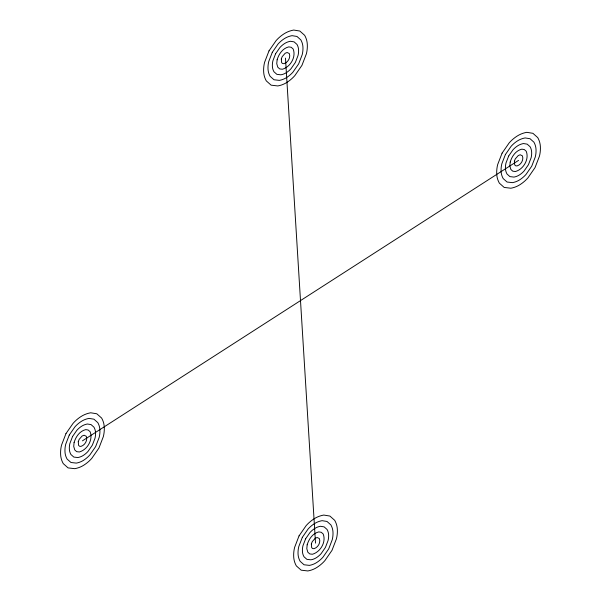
<?xml version="1.0" encoding="UTF-8"?>
<svg xmlns="http://www.w3.org/2000/svg" width="601" height="601" viewBox="0 0 601 601"><rect width="100%" height="100%" fill="white"/><g stroke="black" fill="none" stroke-linecap="round" stroke-linejoin="round"><path stroke-width="0.9" d="M82.442 440.841L518.558 160.377M285.475 58.109L315.525 543.116M74.088 442.531L73.72 446.453L74.772 449.954L76.703 451.667L79.377 451.975C87.393 449.698 93.298 439.699 90.12 431.728L88.189 430.015L85.74 429.617C79.61 431.067 75.786 436.807 74.088 442.531M78.265 441.69L78.611 445.401L79.572 446.258L80.91 446.408C84.921 445.273 87.874 440.27 86.281 436.288L84.095 435.229L82.142 435.988L79.152 439.399L78.265 441.69M277.121 59.799L276.753 63.714L277.805 67.222L279.735 68.935L282.41 69.243C290.426 66.966 296.331 56.96 293.153 48.997L291.222 47.284L288.773 46.886C282.643 48.335 278.819 54.067 277.121 59.799M281.298 58.951L281.644 62.662L282.605 63.518L283.942 63.676C287.954 62.534 290.907 57.531 289.314 53.549L287.128 52.497L285.175 53.256L282.185 56.659L281.298 58.951M307.164 544.807L306.803 548.728L307.847 552.229L309.778 553.942L312.452 554.25C320.476 551.973 326.373 541.967 323.195 534.004L321.265 532.291L318.815 531.893C312.685 533.342 308.861 539.082 307.164 544.807M311.341 543.958L311.686 547.669L312.648 548.525L313.985 548.683C317.997 547.549 320.949 542.545 319.356 538.556L317.17 537.504L315.224 538.263L312.227 541.666L311.341 543.958M510.196 162.075L509.836 165.989L510.88 169.49L512.811 171.202L515.485 171.51C523.509 169.242 529.406 159.235 526.228 151.264L524.297 149.551L521.848 149.161C515.718 150.611 511.894 156.343 510.196 162.075M514.373 161.226L514.719 164.937L515.681 165.793L517.018 165.944C521.029 164.809 523.982 159.806 522.389 155.824L520.203 154.773L518.257 155.531L515.26 158.934L514.373 161.226M65.967 433.606L61.55 445.071A36.638 33.941 -12.6 0 0 60.641 454.867A23.394 21.674 -12.6 0 0 63.263 463.626L68.086 467.901L74.779 468.675A23.394 21.674 -12.6 0 0 83.945 465.091A36.638 33.941 -12.6 0 0 91.81 458.345L98.925 448.076L103.342 436.611A36.638 33.941 -12.6 0 0 104.251 426.815A23.394 21.674 -12.6 0 0 101.629 418.063L96.799 413.781L90.683 412.782A24.836 23.011 -12.6 0 0 80.94 416.591A36.638 33.941 -12.6 0 0 73.082 423.337L65.967 433.606M69.258 435.056L65.727 444.222A29.306 27.158 -12.6 0 0 64.998 452.057A18.714 17.339 -12.6 0 0 67.102 459.066L70.963 462.492L76.312 463.108A18.714 17.339 -12.6 0 0 83.644 460.238A29.306 27.158 -12.6 0 0 89.94 454.844L95.627 446.626L99.157 437.46A29.306 27.158 -12.6 0 0 99.886 429.625A18.714 17.339 -12.6 0 0 97.79 422.616L93.929 419.19L89.031 418.394A19.871 18.413 -12.6 0 0 81.24 421.444A29.306 27.158 -12.6 0 0 74.952 426.838L69.258 435.056M72.556 436.499L69.911 443.38A21.982 20.366 -12.6 0 0 69.363 449.255A14.033 13.004 -12.6 0 0 70.933 454.514L73.833 457.083L77.845 457.541A14.033 13.004 -12.6 0 0 83.344 455.393A21.982 20.366 -12.6 0 0 88.062 451.343L92.336 445.183L94.981 438.302A21.982 20.366 -12.6 0 0 95.529 432.427A14.033 13.004 -12.6 0 0 93.951 427.176L91.059 424.607L87.385 424.005A14.905 13.808 -12.6 0 0 81.541 426.289A21.982 20.366 -12.6 0 0 76.823 430.339L72.556 436.499M269 50.875L264.583 62.331A36.638 33.941 -12.6 0 0 263.674 72.128A23.394 21.674 -12.6 0 0 266.296 80.887L271.119 85.169L277.812 85.943A23.394 21.674 -12.6 0 0 286.977 82.36A36.638 33.941 -12.6 0 0 294.843 75.613L301.957 65.336L306.375 53.88A36.638 33.941 -12.6 0 0 307.284 44.083A23.394 21.674 -12.6 0 0 304.662 35.324L299.831 31.042L293.716 30.05A24.836 23.011 -12.6 0 0 283.98 33.859A36.638 33.941 -12.6 0 0 276.114 40.598L269 50.875M272.291 52.317L268.76 61.49A29.306 27.158 -12.6 0 0 268.031 69.325A18.714 17.339 -12.6 0 0 270.134 76.335L273.996 79.76L279.345 80.376A18.714 17.339 -12.6 0 0 286.677 77.506A29.306 27.158 -12.6 0 0 292.972 72.112L298.667 63.894L302.19 54.721A29.306 27.158 -12.6 0 0 302.927 46.886A18.714 17.339 -12.6 0 0 300.823 39.884L296.962 36.458L292.063 35.662A19.871 18.413 -12.6 0 0 284.281 38.704A29.306 27.158 -12.6 0 0 277.985 44.098L272.291 52.317M275.589 53.767L272.944 60.641A21.982 20.366 -12.6 0 0 272.396 66.523A14.033 13.004 -12.6 0 0 273.966 71.774L276.866 74.344L280.877 74.809A14.033 13.004 -12.6 0 0 286.376 72.653A21.982 20.366 -12.6 0 0 291.094 68.612L295.369 62.444L298.013 55.57A21.982 20.366 -12.6 0 0 298.562 49.695A14.033 13.004 -12.6 0 0 296.992 44.436L294.092 41.867L290.418 41.274A14.905 13.808 -12.6 0 0 284.574 43.557A21.982 20.366 -12.6 0 0 279.863 47.599L275.589 53.767M299.043 535.882L294.625 547.346A36.638 33.941 -12.6 0 0 293.716 557.142A23.394 21.674 -12.6 0 0 296.338 565.894L301.169 570.176L307.855 570.95A23.394 21.674 -12.6 0 0 317.02 567.367A36.638 33.941 -12.6 0 0 324.886 560.62L332 550.351L336.417 538.887A36.638 33.941 -12.6 0 0 337.326 529.09A23.394 21.674 -12.6 0 0 334.704 520.331L329.881 516.049L323.759 515.057A24.836 23.011 -12.6 0 0 314.022 518.866A36.638 33.941 -12.6 0 0 306.157 525.612L299.043 535.882M302.333 537.332L298.81 546.497A29.306 27.158 -12.6 0 0 298.073 554.332A18.714 17.339 -12.6 0 0 300.177 561.342L304.038 564.767L309.387 565.383A18.714 17.339 -12.6 0 0 316.719 562.513A29.306 27.158 -12.6 0 0 323.015 557.119L328.709 548.901L332.24 539.736A29.306 27.158 -12.6 0 0 332.969 531.9A18.714 17.339 -12.6 0 0 330.866 524.891L327.004 521.465L322.106 520.669A19.871 18.413 -12.6 0 0 314.323 523.719A29.306 27.158 -12.6 0 0 308.028 529.113L302.333 537.332M305.631 538.774L302.987 545.655A21.982 20.366 -12.6 0 0 302.438 551.53A14.033 13.004 -12.6 0 0 304.008 556.781L306.908 559.351L310.92 559.816A14.033 13.004 -12.6 0 0 316.426 557.668A21.982 20.366 -12.6 0 0 321.137 553.619L325.411 547.458L328.056 540.577A21.982 20.366 -12.6 0 0 328.604 534.702A14.033 13.004 -12.6 0 0 327.034 529.443L324.134 526.874L320.461 526.281A14.905 13.808 -12.6 0 0 314.623 528.564A21.982 20.366 -12.6 0 0 309.906 532.614L305.631 538.774M502.075 153.15L497.658 164.606A36.638 33.941 -12.6 0 0 496.749 174.403A23.394 21.674 -12.6 0 0 499.371 183.162L504.201 187.444L510.888 188.218A23.394 21.674 -12.6 0 0 520.06 184.627A36.638 33.941 -12.6 0 0 527.918 177.888L535.033 167.611L539.45 156.155A36.638 33.941 -12.6 0 0 540.359 146.359A23.394 21.674 -12.6 0 0 537.737 137.599L532.914 133.317L526.792 132.325A24.836 23.011 -12.6 0 0 517.055 136.126A36.638 33.941 -12.6 0 0 509.19 142.873L502.075 153.15M505.373 154.592L501.843 163.765A29.306 27.158 -12.6 0 0 501.114 171.601A18.714 17.339 -12.6 0 0 503.21 178.602L507.071 182.028L512.42 182.651A18.714 17.339 -12.6 0 0 519.76 179.782A29.306 27.158 -12.6 0 0 526.048 174.388L531.742 166.169L535.273 156.996A29.306 27.158 -12.6 0 0 536.002 149.161A18.714 17.339 -12.6 0 0 533.898 142.152L530.037 138.726L525.139 137.937A19.871 18.413 -12.6 0 0 517.356 140.98A29.306 27.158 -12.6 0 0 511.06 146.374L505.373 154.592M508.664 156.042L506.019 162.916A21.982 20.366 -12.6 0 0 505.471 168.791A14.033 13.004 -12.6 0 0 507.049 174.05L509.941 176.619L513.953 177.085A14.033 13.004 -12.6 0 0 519.459 174.929A21.982 20.366 -12.6 0 0 524.177 170.887L528.444 164.719L531.089 157.845A21.982 20.366 -12.6 0 0 531.637 151.963A14.033 13.004 -12.6 0 0 530.067 146.712L527.167 144.142L523.494 143.549A14.905 13.808 -12.6 0 0 517.656 145.833A21.982 20.366 -12.6 0 0 512.938 149.874L508.664 156.042"/></g></svg>
